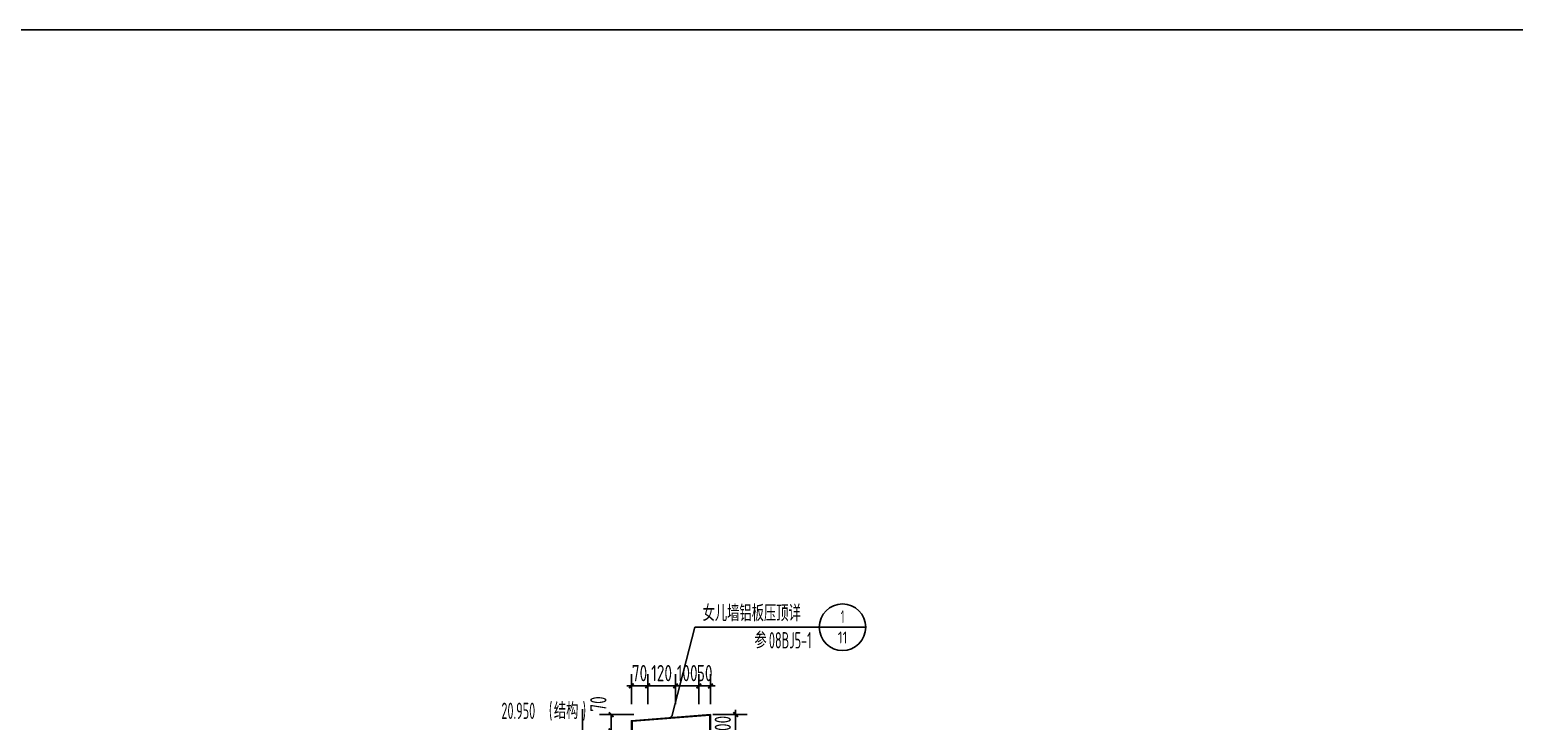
# Model space of a CAD drawing. Extents: x 198753 to 882193, y -399300 to 132460.
# Drawn here: x 434058 to 440441, y -56824 to -53854 of the extents above; entities that cross this region are included whole.
import ezdxf
from ezdxf.enums import TextEntityAlignment as Align

# ---------------------------------------------------------------- set-up
doc = ezdxf.new("R2010")
doc.units = 0
doc.header["$LTSCALE"] = 1000
doc.header["$MEASUREMENT"] = 0
doc.linetypes.add('DOTE', pattern=[2.42, 2, -0.2, 0.02, -0.2])
for name, color, linetype in [('01-标注_尺寸', 124, 'Continuous'), ('01-标注_符号', 200, 'Continuous'), ('02-TEXT_标注', 130, 'Continuous'), ('A_AXIS-轴线', 36, 'DOTE'), ('D_铝板', 181, 'Continuous')]:
    doc.layers.add(name, color=color, linetype=linetype)
doc.layers.add('04-不打印_辅助线', color=165, linetype='Continuous', plot=False)
doc.styles.add('_TCH_DIM', font='ROS1', dxfattribs={"width": 0.8, "bigfont": 'JD'})
doc.styles.add('_TCH_DIM_T3', font='ROS1', dxfattribs={"width": 0.8, "bigfont": 'JD'})
doc.dimstyles.new('_TCH_ARCH&&20', dxfattribs={"dimtxt": 70, "dimasz": 20, "dimexe": 50, "dimexo": 60, "dimgap": 20, "dimtad": 1, "dimdec": 0, "dimzin": 0, "dimdsep": 46, "dimtxsty": '_TCH_DIM_T3', "dimblk": 'ARCHTICK', "dimcen": 0.09, "dimclrt": 4, "dimazin": 2, "dimtfac": 1, "dimtdec": 0, "dimtix": 1, "dimtmove": 2, "dimatfit": 3, "dimfxl": 0, "dimtolj": 1, "dimtzin": 0, "dimarcsym": 0})

# ---------------------------------------------------------------- blocks, each defined once
blk = doc.blocks.new('_ArchTick')
at = {"color": 0, "linetype": 'ByBlock', "const_width": 0.4}
blk.add_lwpolyline([(-0.5, -0.5), (0.5, 0.5)], dxfattribs=at)
blk = doc.blocks.new('*D1701')
at = {"layer": '01-标注_尺寸', "color": 0, "lineweight": -2, "transparency": 16777216}
for p, q in [((436655, -56794.9), (436508, -56794.9)), ((436558, -56864.9), (436558, -56794.9)), ((436655, -56864.9), (436508, -56864.9))]:
    blk.add_line(p, q, dxfattribs=at)
at = {"layer": 'Defpoints', "color": 0, "transparency": 16777216}
for p in [(436558, -56794.9), (436715, -56794.9), (436715, -56864.9)]:
    blk.add_point(p, dxfattribs=at)
at = {"layer": '01-标注_尺寸', "color": 0, "lineweight": -2, "transparency": 16777216, "xscale": 20, "yscale": 20, "zscale": 20}
for p, rotation in [((436558, -56794.9), 90), ((436558, -56864.9), 270)]:
    blk.add_blockref('_ArchTick', p, dxfattribs=dict(at, rotation=rotation))
at = {"layer": '01-标注_尺寸', "color": 4, "transparency": 16777216, "insert": (436503, -56749.5), "char_height": 70, "attachment_point": 5, "rotation": 90, "style": '_TCH_DIM_T3'}
blk.add_mtext('\\A1;70', dxfattribs=at)
blk = doc.blocks.new('*D1704')
at = {"layer": '01-标注_尺寸', "color": 0, "lineweight": -2, "transparency": 16777216}
for p, q in [((436645, -56672), (436625, -56672)), ((436645, -56749.9), (436645, -56622)), ((436645, -56672), (436715, -56672)), ((436715, -56749.9), (436715, -56622)), ((436715, -56672), (436735, -56672))]:
    blk.add_line(p, q, dxfattribs=at)
at = {"layer": 'Defpoints', "color": 0, "transparency": 16777216}
for p in [(436715, -56672), (436645, -56809.9), (436715, -56809.9)]:
    blk.add_point(p, dxfattribs=at)
at = {"layer": '01-标注_尺寸', "color": 0, "lineweight": -2, "transparency": 16777216, "xscale": 20, "yscale": 20, "zscale": 20}
blk.add_blockref('_ArchTick', (436645, -56672), dxfattribs=at)
at = {"layer": '01-标注_尺寸', "color": 0, "lineweight": -2, "transparency": 16777216, "xscale": 20, "yscale": 20, "zscale": 20, "rotation": 180}
blk.add_blockref('_ArchTick', (436715, -56672), dxfattribs=at)
at = {"layer": '01-标注_尺寸', "color": 4, "transparency": 16777216, "insert": (436680, -56617), "char_height": 70, "attachment_point": 5, "style": '_TCH_DIM_T3'}
blk.add_mtext('\\A1;70', dxfattribs=at)
blk = doc.blocks.new('*D1705')
at = {"layer": '01-标注_尺寸', "color": 0, "lineweight": -2, "transparency": 16777216}
for p, q in [((436715, -56672), (436695, -56672)), ((436715, -56749.9), (436715, -56622)), ((436715, -56672), (436835, -56672)), ((436835, -56749.9), (436835, -56622)), ((436835, -56672), (436855, -56672))]:
    blk.add_line(p, q, dxfattribs=at)
at = {"layer": 'Defpoints', "color": 0, "transparency": 16777216}
for p in [(436835, -56672), (436715, -56809.9), (436835, -56809.9)]:
    blk.add_point(p, dxfattribs=at)
at = {"layer": '01-标注_尺寸', "color": 0, "lineweight": -2, "transparency": 16777216, "xscale": 20, "yscale": 20, "zscale": 20}
blk.add_blockref('_ArchTick', (436715, -56672), dxfattribs=at)
at = {"layer": '01-标注_尺寸', "color": 0, "lineweight": -2, "transparency": 16777216, "xscale": 20, "yscale": 20, "zscale": 20, "rotation": 180}
blk.add_blockref('_ArchTick', (436835, -56672), dxfattribs=at)
at = {"layer": '01-标注_尺寸', "color": 4, "transparency": 16777216, "insert": (436775, -56617), "char_height": 70, "attachment_point": 5, "style": '_TCH_DIM_T3'}
blk.add_mtext('\\A1;120', dxfattribs=at)
blk = doc.blocks.new('*D1706')
at = {"layer": '01-标注_尺寸', "color": 0, "lineweight": -2, "transparency": 16777216}
for p, q in [((436835, -56672), (436815, -56672)), ((436835, -56749.9), (436835, -56622)), ((436835, -56672), (436935, -56672)), ((436935, -56749.9), (436935, -56622)), ((436935, -56672), (436955, -56672))]:
    blk.add_line(p, q, dxfattribs=at)
at = {"layer": 'Defpoints', "color": 0, "transparency": 16777216}
for p in [(436935, -56672), (436835, -56809.9), (436935, -56809.9)]:
    blk.add_point(p, dxfattribs=at)
at = {"layer": '01-标注_尺寸', "color": 0, "lineweight": -2, "transparency": 16777216, "xscale": 20, "yscale": 20, "zscale": 20}
blk.add_blockref('_ArchTick', (436835, -56672), dxfattribs=at)
at = {"layer": '01-标注_尺寸', "color": 0, "lineweight": -2, "transparency": 16777216, "xscale": 20, "yscale": 20, "zscale": 20, "rotation": 180}
blk.add_blockref('_ArchTick', (436935, -56672), dxfattribs=at)
at = {"layer": '01-标注_尺寸', "color": 4, "transparency": 16777216, "insert": (436885, -56617), "char_height": 70, "attachment_point": 5, "style": '_TCH_DIM_T3'}
blk.add_mtext('\\A1;100', dxfattribs=at)
blk = doc.blocks.new('*D1707')
at = {"layer": '01-标注_尺寸', "color": 0, "lineweight": -2, "transparency": 16777216}
for p, q in [((436935, -56672), (436915, -56672)), ((436935, -56749.9), (436935, -56622)), ((436935, -56672), (436985, -56672)), ((436985, -56749.9), (436985, -56622)), ((436985, -56672), (437005, -56672))]:
    blk.add_line(p, q, dxfattribs=at)
at = {"layer": 'Defpoints', "color": 0, "transparency": 16777216}
for p in [(436985, -56672), (436935, -56809.9), (436985, -56809.9)]:
    blk.add_point(p, dxfattribs=at)
at = {"layer": '01-标注_尺寸', "color": 0, "lineweight": -2, "transparency": 16777216, "xscale": 20, "yscale": 20, "zscale": 20}
blk.add_blockref('_ArchTick', (436935, -56672), dxfattribs=at)
at = {"layer": '01-标注_尺寸', "color": 0, "lineweight": -2, "transparency": 16777216, "xscale": 20, "yscale": 20, "zscale": 20, "rotation": 180}
blk.add_blockref('_ArchTick', (436985, -56672), dxfattribs=at)
at = {"layer": '01-标注_尺寸', "color": 4, "transparency": 16777216, "insert": (436960, -56617), "char_height": 70, "attachment_point": 5, "style": '_TCH_DIM_T3'}
blk.add_mtext('\\A1;50', dxfattribs=at)
blk = doc.blocks.new('*D1741')
at = {"layer": '01-标注_尺寸', "color": 0, "lineweight": -2, "transparency": 16777216}
for p, q in [((436995, -56794.9), (437142.9, -56794.9)), ((437092.9, -56794.9), (437092.9, -56774.9)), ((437092.9, -56894.9), (437092.9, -56794.9)), ((436995, -56894.9), (437142.9, -56894.9)), ((437092.9, -56894.9), (437092.9, -56914.9))]:
    blk.add_line(p, q, dxfattribs=at)
at = {"layer": 'Defpoints', "color": 0, "transparency": 16777216}
for p in [(436935, -56794.9), (437092.9, -56794.9), (436935, -56894.9)]:
    blk.add_point(p, dxfattribs=at)
at = {"layer": '01-标注_尺寸', "color": 0, "lineweight": -2, "transparency": 16777216, "xscale": 20, "yscale": 20, "zscale": 20}
for p, rotation in [((437092.9, -56794.9), 270), ((437092.9, -56894.9), 90)]:
    blk.add_blockref('_ArchTick', p, dxfattribs=dict(at, rotation=rotation))
at = {"layer": '01-标注_尺寸', "color": 4, "transparency": 16777216, "insert": (437037.9, -56844.9), "char_height": 70, "attachment_point": 5, "rotation": 90, "style": '_TCH_DIM_T3'}
blk.add_mtext('\\A1;100', dxfattribs=at)

msp = doc.modelspace()

# ---------------------------------------------------------------- linework, layer by layer
at = {"layer": '01-标注_符号'}
for p, q in [((436818.3, -56802.9), (436918.1, -56419.9)), ((436918.1, -56419.9), (437452.7, -56419.9)), ((437652.7, -56419.9), (437452.7, -56419.9))]:
    msp.add_line(p, q, dxfattribs=at)
for centre, radius in [((437552.7, -56419.9), 100), ((436817.7, -56805.4), 2.65)]:
    msp.add_circle(centre, radius, dxfattribs=at)
at = {"layer": '04-不打印_辅助线', "color": 1}
msp.add_lwpolyline([(430841.5, -53853.6), (449807, -53853.6), (449807, -69079.9), (430841.5, -69079.9)], close=True, dxfattribs=at)
at = {"layer": 'A_AXIS-轴线', "ltscale": 0.4}
msp.add_line((436435, -56771.7), (436435, -66823.4), dxfattribs=at)
at = {"layer": 'D_铝板'}
for points in [[(436685, -56924.9), (436655, -56924.9), (436655, -56944.9), (436645, -56944.9), (436645, -56821.3), (436985, -56794.9), (436985, -56944.9), (436975, -56944.9), (436975, -56924.9), (436945, -56924.9)], [(436685, -56921.9), (436652, -56921.9), (436652, -56941.9), (436648, -56941.9), (436648, -56824), (436982, -56798.1), (436982, -56941.9), (436978, -56941.9), (436978, -56921.9), (436945, -56921.9)]]:
    msp.add_lwpolyline(points, dxfattribs=at)

# ---------------------------------------------------------------- texts
at = {"layer": '02-TEXT_标注', "style": '_TCH_DIM'}
for s, height, width, p in [('女儿墙铝板压顶详', 69.46, 0.8, (436951.1, -56394.1)), ('参', 69.5, 0.8, (437174, -56510.9)), ('08BJ5-1', 70, 0.64, (437236.1, -56510.9)), ('(', 70, 0.64, (436290.7, -56813.9)), ('结构', 69.46, 0.8, (436311.6, -56813.9)), (')', 70, 0.64, (436435.8, -56813.9)), ('20.950', 70, 0.64, (436086.1, -56813.9))]:
    msp.add_text(s, height=height, dxfattribs=dict(at, width=width)).set_placement(p)
for s, height, p, p2 in [('1', 54.1, (437545.5, -56401.7), (437559.9, -56401.7)), ('11', 51.26, (437532.2, -56489.8), (437573.2, -56489.8))]:
    msp.add_text(s, height=height, dxfattribs=at).set_placement(p, p2, align=Align.FIT)

# ---------------------------------------------------------------- dimensions: what is measured, and where the dimension line sits
at = {"layer": '01-标注_尺寸'}
for p1, p2, distance, picture, middle in [((436645, -56809.9), (436715, -56809.9), 137.9, '*D1704', (436680, -56617)), ((436715, -56809.9), (436835, -56809.9), 137.9, '*D1705', (436775, -56617)), ((436835, -56809.9), (436935, -56809.9), 137.9, '*D1706', (436885, -56617)), ((436935, -56809.9), (436985, -56809.9), 137.9, '*D1707', (436960, -56617)), ((436935, -56894.9), (436935, -56794.9), -157.9, '*D1741', (437037.9, -56844.9))]:
    dim = msp.add_aligned_dim(p1=p1, p2=p2, distance=distance, dimstyle='_TCH_ARCH&&20', dxfattribs=at)
    dim.commit()
    dim.dimension.update_dxf_attribs({"geometry": picture, "text_midpoint": middle})
dim = msp.add_linear_dim(base=(436558, -56794.9), p1=(436715, -56864.9), p2=(436715, -56794.9), angle=90, dimstyle='_TCH_ARCH&&20', dxfattribs=at)
dim.commit()
dim.dimension.update_dxf_attribs({"geometry": '*D1701', "text_midpoint": (436503, -56749.5), "dimtype": 161})

doc.saveas('drawing.dxf')
